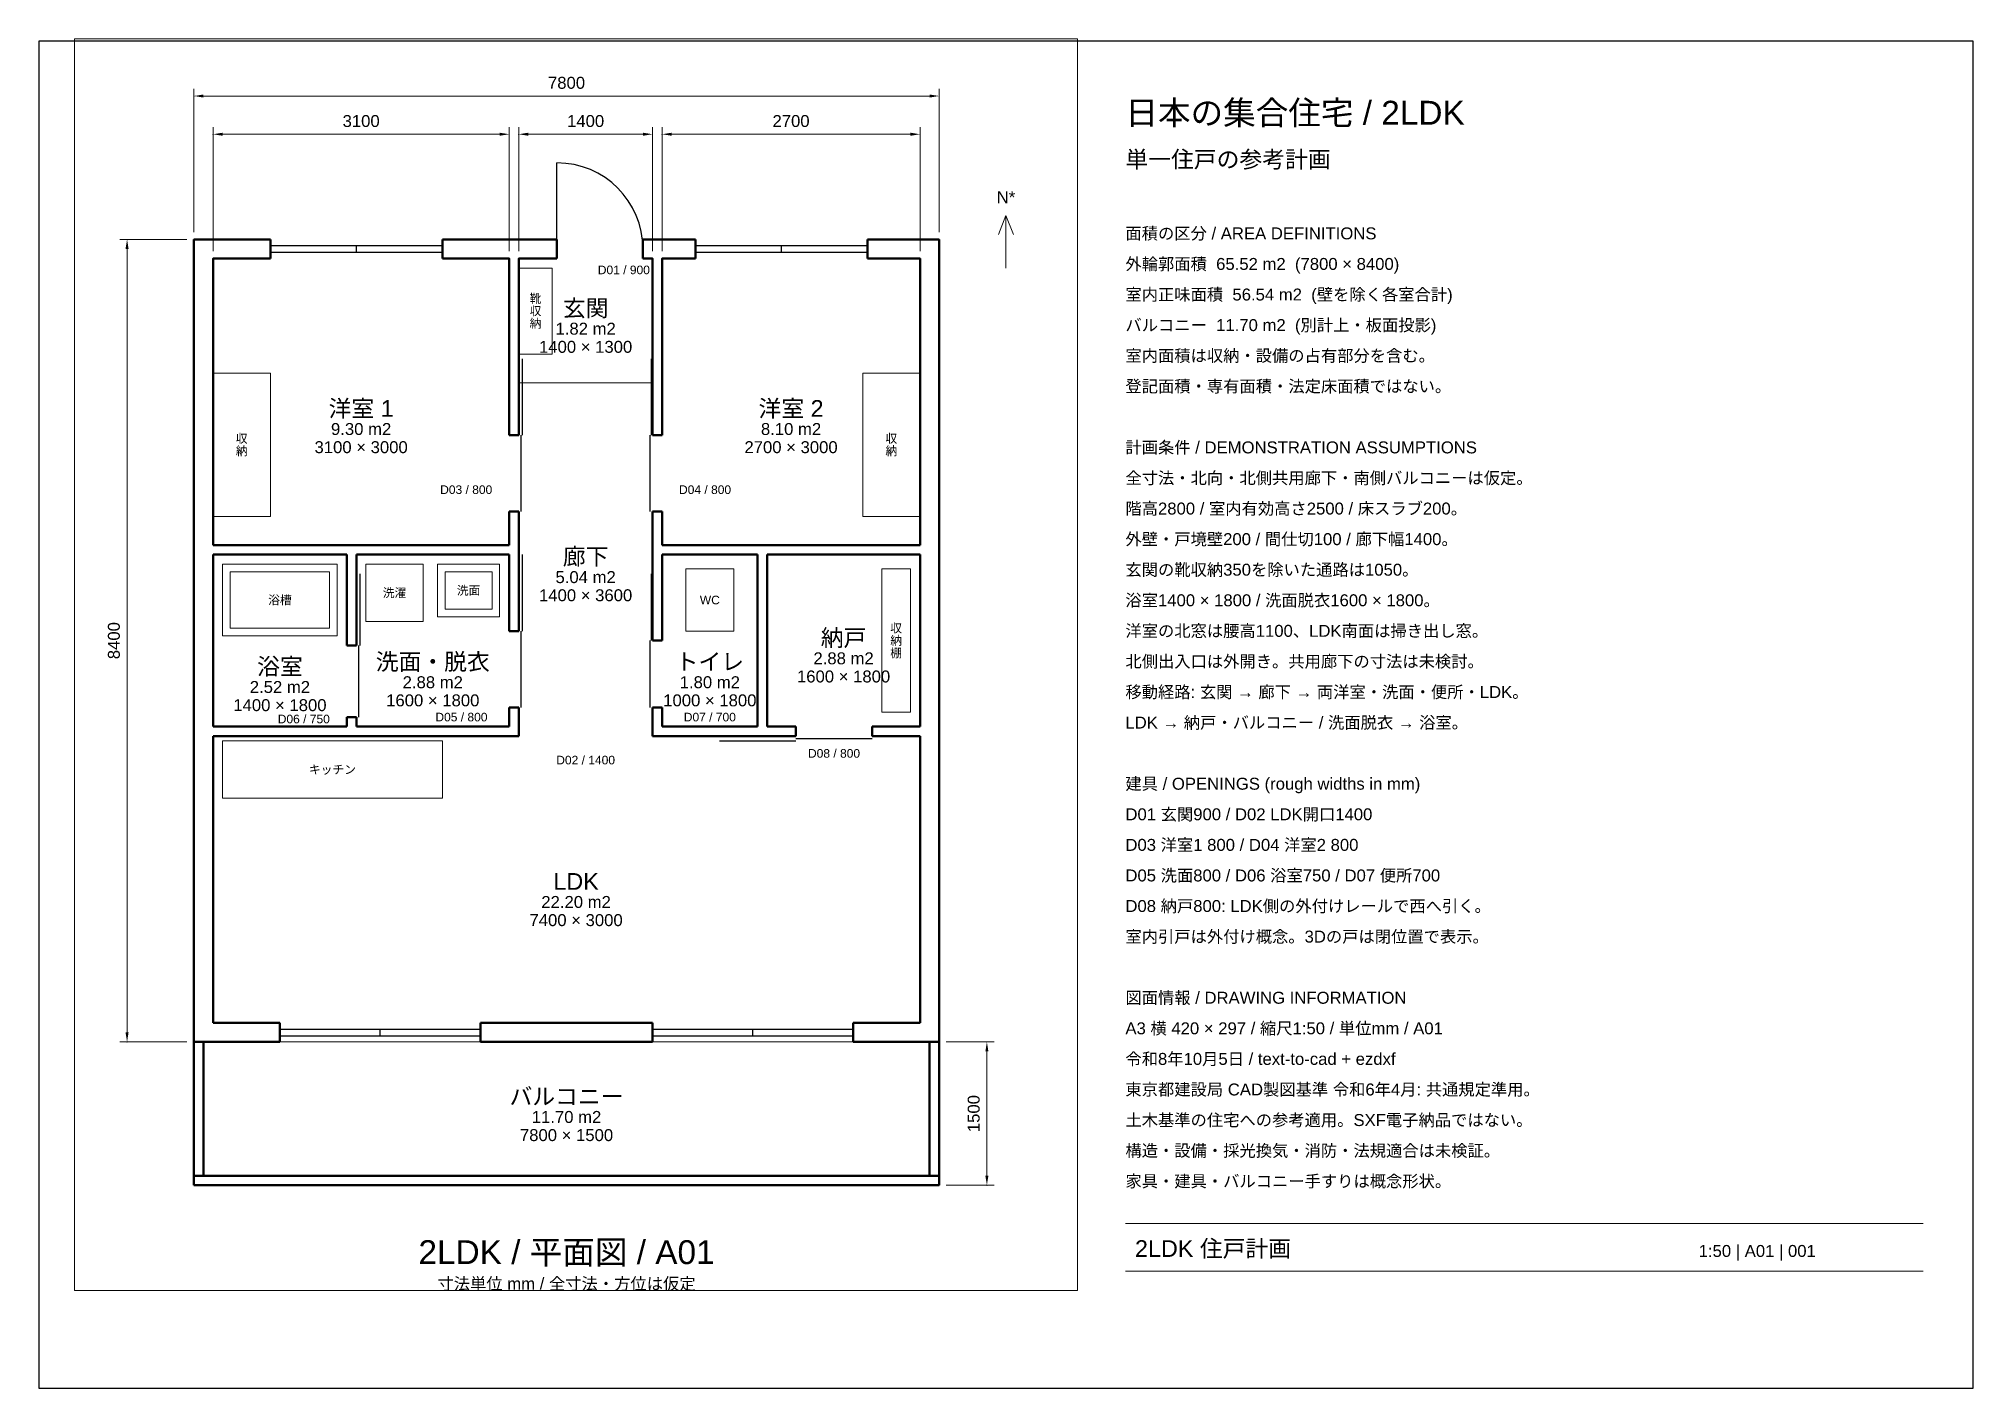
# Paper-space layout 'JP_A3_APARTMENT_1_50' of a CAD drawing. Header units: millimetres. Extents: x 8 to 412, y 8 to 290.
# The model-space entities are those that its viewports show. They can reach past a viewport. Long polylines and large blocks are cut down to what shows.
import ezdxf
from ezdxf.enums import TextEntityAlignment as Align

# ---------------------------------------------------------------- set-up
doc = ezdxf.new("R2010")
doc.units = ezdxf.units.MM
for name, color, linetype, lineweight in [('D-BMK-NORT', 7, 'Continuous', 13), ('D-BYP-FIXT', 7, 'Continuous', 13), ('D-STR-DIM', 7, 'Continuous', 13), ('D-STR-DOOR', 7, 'Continuous', 25), ('D-STR-TXT', 7, 'Continuous', 13), ('D-STR-WALL', 7, 'Continuous', 50), ('D-STR-WIND', 7, 'Continuous', 25)]:
    doc.layers.add(name, color=color, linetype=linetype, lineweight=lineweight)
doc.styles.add('HOUSE_UNICODE', font='Arial Unicode.ttf')
doc.styles.add('OpenSansCondensed-Light', font='OpenSansCondensed-Light.ttf')
doc.dimstyles.new('EZDXF', dxfattribs={"dimtxt": 0.25, "dimasz": 0.175, "dimexe": 0.375, "dimexo": 0.125, "dimgap": 0.1, "dimtad": 1, "dimlfac": 100, "dimzin": 12, "dimdsep": 46, "dimtxsty": 'OpenSansCondensed-Light', "dimblk": 'ARCHTICK', "dimcen": 2.5, "dimazin": 3, "dimtfac": 0.5, "dimtmove": 2, "dimatfit": 3})

# ---------------------------------------------------------------- blocks, each defined once
blk = doc.blocks.new('_CLOSEDFILLED')
at = {"color": 0, "linetype": 'BYBLOCK'}
blk.add_solid([(-1, 0.16), (0, 0), (-1, -0.16)], dxfattribs=at)
blk = doc.blocks.new('*D1')
at = {"layer": 'D-STR-DIM', "color": 7, "lineweight": 13}
for p, q in [((0, 8475), (0, 9975)), ((7800, 8475), (7800, 9975)), ((100, 9900), (7700, 9900))]:
    blk.add_line(p, q, dxfattribs=at)
at = {"layer": 'D-STR-DIM'}
for p in [(0, 9900), (0, 8400), (7800, 8400)]:
    blk.add_point(p, dxfattribs=at)
at = {"layer": 'D-STR-DIM', "color": 7, "xscale": 100, "yscale": 100, "rotation": 180}
blk.add_blockref('_CLOSEDFILLED', (0, 9900), dxfattribs=at)
at = {"layer": 'D-STR-DIM', "color": 7, "xscale": 100, "yscale": 100}
blk.add_blockref('_CLOSEDFILLED', (7800, 9900), dxfattribs=at)
at = {"layer": 'D-STR-DIM', "color": 7, "insert": (3900, 10037.5), "char_height": 125, "attachment_point": 5, "style": 'HOUSE_UNICODE'}
blk.add_mtext('7800', dxfattribs=at)
blk = doc.blocks.new('*D2')
at = {"layer": 'D-STR-DIM', "color": 7, "lineweight": 13}
for p, q in [((-75, 8400), (-775, 8400)), ((-700, 100), (-700, 8300)), ((-75, 0), (-775, 0))]:
    blk.add_line(p, q, dxfattribs=at)
at = {"layer": 'D-STR-DIM'}
for p in [(0, 8400), (-700, 0), (0, 0)]:
    blk.add_point(p, dxfattribs=at)
at = {"layer": 'D-STR-DIM', "color": 7, "xscale": 100, "yscale": 100}
for p, rotation in [((-700, 8400), 90), ((-700, 0), 270)]:
    blk.add_blockref('_CLOSEDFILLED', p, dxfattribs=dict(at, rotation=rotation))
at = {"layer": 'D-STR-DIM', "color": 7, "insert": (-837.5, 4200), "char_height": 125, "attachment_point": 5, "rotation": 90, "style": 'HOUSE_UNICODE'}
blk.add_mtext('8400', dxfattribs=at)
blk = doc.blocks.new('*D3')
at = {"layer": 'D-STR-DIM', "color": 7, "lineweight": 13}
for p, q in [((7875, 0), (8375, 0)), ((8300, -1400), (8300, -100)), ((7875, -1500), (8375, -1500))]:
    blk.add_line(p, q, dxfattribs=at)
at = {"layer": 'D-STR-DIM'}
for p in [(7800, 0), (7800, -1500), (8300, -1500)]:
    blk.add_point(p, dxfattribs=at)
at = {"layer": 'D-STR-DIM', "color": 7, "xscale": 100, "yscale": 100}
for p, rotation in [((8300, 0), 90), ((8300, -1500), 270)]:
    blk.add_blockref('_CLOSEDFILLED', p, dxfattribs=dict(at, rotation=rotation))
at = {"layer": 'D-STR-DIM', "color": 7, "insert": (8162.5, -750), "char_height": 125, "attachment_point": 5, "rotation": 90, "style": 'HOUSE_UNICODE'}
blk.add_mtext('1500', dxfattribs=at)
blk = doc.blocks.new('*D4')
at = {"layer": 'D-STR-DIM', "color": 7, "lineweight": 13}
for p, q in [((200, 8275), (200, 9575)), ((3300, 8275), (3300, 9575)), ((300, 9500), (3200, 9500))]:
    blk.add_line(p, q, dxfattribs=at)
at = {"layer": 'D-STR-DIM'}
for p in [(200, 9500), (200, 8200), (3300, 8200)]:
    blk.add_point(p, dxfattribs=at)
at = {"layer": 'D-STR-DIM', "color": 7, "xscale": 100, "yscale": 100, "rotation": 180}
blk.add_blockref('_CLOSEDFILLED', (200, 9500), dxfattribs=at)
at = {"layer": 'D-STR-DIM', "color": 7, "xscale": 100, "yscale": 100}
blk.add_blockref('_CLOSEDFILLED', (3300, 9500), dxfattribs=at)
at = {"layer": 'D-STR-DIM', "color": 7, "insert": (1750, 9637.5), "char_height": 125, "attachment_point": 5, "style": 'HOUSE_UNICODE'}
blk.add_mtext('3100', dxfattribs=at)
blk = doc.blocks.new('*D5')
at = {"layer": 'D-STR-DIM', "color": 7, "lineweight": 13}
for p, q in [((3400, 8275), (3400, 9575)), ((4800, 8275), (4800, 9575)), ((3500, 9500), (4700, 9500))]:
    blk.add_line(p, q, dxfattribs=at)
at = {"layer": 'D-STR-DIM'}
for p in [(3400, 9500), (3400, 8200), (4800, 8200)]:
    blk.add_point(p, dxfattribs=at)
at = {"layer": 'D-STR-DIM', "color": 7, "xscale": 100, "yscale": 100, "rotation": 180}
blk.add_blockref('_CLOSEDFILLED', (3400, 9500), dxfattribs=at)
at = {"layer": 'D-STR-DIM', "color": 7, "xscale": 100, "yscale": 100}
blk.add_blockref('_CLOSEDFILLED', (4800, 9500), dxfattribs=at)
at = {"layer": 'D-STR-DIM', "color": 7, "insert": (4100, 9637.5), "char_height": 125, "attachment_point": 5, "style": 'HOUSE_UNICODE'}
blk.add_mtext('1400', dxfattribs=at)
blk = doc.blocks.new('*D6')
at = {"layer": 'D-STR-DIM', "color": 7, "lineweight": 13}
for p, q in [((4900, 8275), (4900, 9575)), ((7600, 8275), (7600, 9575)), ((5000, 9500), (7500, 9500))]:
    blk.add_line(p, q, dxfattribs=at)
at = {"layer": 'D-STR-DIM'}
for p in [(4900, 9500), (4900, 8200), (7600, 8200)]:
    blk.add_point(p, dxfattribs=at)
at = {"layer": 'D-STR-DIM', "color": 7, "xscale": 100, "yscale": 100, "rotation": 180}
blk.add_blockref('_CLOSEDFILLED', (4900, 9500), dxfattribs=at)
at = {"layer": 'D-STR-DIM', "color": 7, "xscale": 100, "yscale": 100}
blk.add_blockref('_CLOSEDFILLED', (7600, 9500), dxfattribs=at)
at = {"layer": 'D-STR-DIM', "color": 7, "insert": (6250, 9637.5), "char_height": 125, "attachment_point": 5, "style": 'HOUSE_UNICODE'}
blk.add_mtext('2700', dxfattribs=at)

msp = doc.modelspace()

# ---------------------------------------------------------------- linework, layer by layer
at = {"layer": 'D-BMK-NORT'}
for p, q in [((8500, 8650), (8420, 8450)), ((8500, 8100), (8500, 8650)), ((8500, 8650), (8580, 8450))]:
    msp.add_line(p, q, dxfattribs=at)
at = {"layer": 'D-BYP-FIXT'}
msp.add_line((3400, 6900), (4800, 6900), dxfattribs=at)
for points in [[(3400, 7200), (3750, 7200), (3750, 8100), (3400, 8100)], [(200, 5500), (800, 5500), (800, 7000), (200, 7000)], [(7000, 5500), (7600, 5500), (7600, 7000), (7000, 7000)], [(300, 4250), (1500, 4250), (1500, 5000), (300, 5000)], [(380, 4330), (1420, 4330), (1420, 4920), (380, 4920)], [(1800, 4400), (2400, 4400), (2400, 5000), (1800, 5000)], [(2550, 4450), (3200, 4450), (3200, 5000), (2550, 5000)], [(2630, 4530), (3120, 4530), (3120, 4920), (2630, 4920)], [(5150, 4300), (5650, 4300), (5650, 4950), (5150, 4950)], [(7200, 3450), (7500, 3450), (7500, 4950), (7200, 4950)], [(300, 2550), (2600, 2550), (2600, 3150), (300, 3150)], [(0, -1500), (7800, -1500), (7800, 0), (0, 0)]]:
    msp.add_lwpolyline(points, close=True, dxfattribs=at)
at = {"layer": 'D-STR-DOOR'}
for p, q in [((3800, 8300), (3800, 9200)), ((3440, 6350), (3440, 7150)), ((4790, 6350), (4790, 7150)), ((3425, 5550), (3425, 6350)), ((4775, 5550), (4775, 6350)), ((3440, 4300), (3440, 5100)), ((1740, 4150), (1740, 4900)), ((4790, 4200), (4790, 4900)), ((3425, 3500), (3425, 4300)), ((1725, 3400), (1725, 4150)), ((4775, 3500), (4775, 4200)), ((5500, 3150), (6300, 3150)), ((6300, 3175), (7100, 3175))]:
    msp.add_line(p, q, dxfattribs=at)
msp.add_arc((3800, 8300), 900, 0, 90, dxfattribs=at)
at = {"layer": 'D-STR-WALL'}
for p, q in [((0, 0), (0, 8400)), ((0, 8400), (800, 8400)), ((800, 8400), (800, 8200)), ((2600, 8200), (2600, 8400)), ((2600, 8400), (3800, 8400)), ((3800, 8400), (3800, 8200)), ((4700, 8200), (4700, 8400)), ((4700, 8400), (5250, 8400)), ((5250, 8400), (5250, 8200)), ((7050, 8200), (7050, 8400)), ((7050, 8400), (7800, 8400)), ((7800, 8400), (7800, 0)), ((800, 8200), (200, 8200)), ((200, 8200), (200, 5200)), ((3300, 8200), (2600, 8200)), ((3300, 6350), (3300, 8200)), ((3800, 8200), (3400, 8200)), ((3400, 8200), (3400, 6350)), ((4800, 8200), (4700, 8200)), ((4800, 6350), (4800, 8200)), ((5250, 8200), (4900, 8200)), ((4900, 8200), (4900, 6350)), ((7600, 8200), (7050, 8200)), ((7600, 5200), (7600, 8200)), ((3400, 6350), (3300, 6350)), ((4900, 6350), (4800, 6350)), ((3300, 5200), (3300, 5550)), ((3300, 5550), (3400, 5550)), ((3400, 5550), (3400, 4300)), ((4800, 4200), (4800, 5550)), ((4800, 5550), (4900, 5550)), ((4900, 5550), (4900, 5200)), ((200, 5200), (3300, 5200)), ((1600, 5100), (200, 5100)), ((200, 5100), (200, 3300)), ((1600, 4150), (1600, 5100)), ((3300, 5100), (1700, 5100)), ((1700, 5100), (1700, 4150)), ((3300, 4300), (3300, 5100)), ((4900, 5200), (7600, 5200)), ((5900, 5100), (4900, 5100)), ((4900, 5100), (4900, 4200)), ((5900, 3300), (5900, 5100)), ((7600, 5100), (6000, 5100)), ((6000, 5100), (6000, 3300)), ((7600, 3300), (7600, 5100)), ((3400, 4300), (3300, 4300)), ((1700, 4150), (1600, 4150)), ((4900, 4200), (4800, 4200)), ((3300, 3300), (3300, 3500)), ((3300, 3500), (3400, 3500)), ((3400, 3500), (3400, 3301)), ((4800, 3301), (4800, 3500)), ((4800, 3500), (4900, 3500)), ((4900, 3500), (4900, 3300)), ((200, 3300), (1600, 3300)), ((1600, 3300), (1600, 3400)), ((1600, 3400), (1700, 3400)), ((1700, 3400), (1700, 3300)), ((1700, 3300), (3300, 3300)), ((3400, 3301), (3400, 3300)), ((3400, 3300), (3400, 3200)), ((4800, 3300), (4800, 3301)), ((4800, 3200), (4800, 3300)), ((4900, 3300), (5900, 3300)), ((6000, 3300), (6300, 3300)), ((6300, 3300), (6300, 3200)), ((7100, 3200), (7100, 3300)), ((7100, 3300), (7600, 3300)), ((3400, 3200), (200, 3200)), ((200, 3200), (200, 200)), ((6300, 3200), (4800, 3200)), ((7600, 3200), (7100, 3200)), ((7600, 200), (7600, 3200)), ((100, 0), (0, 0)), ((0, 0), (0, -1400)), ((900, 0), (0, 0)), ((100, -1400), (100, 0)), ((200, 200), (900, 200)), ((900, 200), (900, 0)), ((3000, 0), (3000, 200)), ((3000, 200), (4800, 200)), ((4800, 0), (3000, 0)), ((4800, 200), (4800, 0)), ((6900, 0), (6900, 200)), ((6900, 200), (7600, 200)), ((7800, 0), (6900, 0)), ((7800, 0), (7700, 0)), ((7700, 0), (7700, -1400)), ((7800, -1400), (7800, 0)), ((7800, -1400), (0, -1400)), ((0, -1400), (0, -1500)), ((0, -1400), (100, -1400)), ((7700, -1400), (7800, -1400)), ((7800, -1500), (7800, -1400)), ((0, -1500), (7800, -1500))]:
    msp.add_line(p, q, dxfattribs=at)
at = {"layer": 'D-STR-WIND'}
for p, q in [((800, 8335), (2600, 8335)), ((1700, 8265), (1700, 8335)), ((5250, 8335), (7050, 8335)), ((6150, 8265), (6150, 8335)), ((800, 8265), (2600, 8265)), ((5250, 8265), (7050, 8265)), ((900, 135), (3000, 135)), ((900, 65), (3000, 65)), ((1950, 65), (1950, 135)), ((4800, 135), (6900, 135)), ((4800, 65), (6900, 65)), ((5850, 65), (5850, 135))]:
    msp.add_line(p, q, dxfattribs=at)

# ---------------------------------------------------------------- texts
at = {"layer": 'D-STR-TXT', "style": 'HOUSE_UNICODE'}
for s, height, p in [('N*', 125, (8500, 8840)), ('D01 / 900', 90, (4500, 8080)), ('収', 90, (3575, 7650)), ('靴', 90, (3575, 7780)), ('玄関', 175, (4100, 7680)), ('納', 90, (3575, 7520)), ('1.82 m2', 125, (4100, 7465)), ('1400 × 1300', 125, (4100, 7275)), ('洋室 1', 175, (1750, 6630)), ('洋室 2', 175, (6250, 6630)), ('収', 90, (500, 6315)), ('3100 × 3000', 125, (1750, 6225)), ('9.30 m2', 125, (1750, 6415)), ('2700 × 3000', 125, (6250, 6225)), ('8.10 m2', 125, (6250, 6415)), ('収', 90, (7300, 6315)), ('納', 90, (500, 6185)), ('納', 90, (7300, 6185)), ('D03 / 800', 90, (2850, 5780)), ('D04 / 800', 90, (5350, 5780)), ('廊下', 175, (4100, 5080)), ('5.04 m2', 125, (4100, 4865)), ('浴槽', 90, (900, 4625)), ('洗濯', 90, (2100, 4700)), ('洗面', 90, (2875, 4725)), ('1400 × 3600', 125, (4100, 4675)), ('WC', 90, (5400, 4625)), ('納戸', 175, (6800, 4230)), ('納', 90, (7350, 4200)), ('収', 90, (7350, 4330)), ('洗面・脱衣', 175, (2500, 3980)), ('トイレ', 175, (5400, 3980)), ('2.88 m2', 125, (6800, 4015)), ('棚', 90, (7350, 4070)), ('浴室', 175, (900, 3930)), ('1600 × 1800', 125, (6800, 3825)), ('2.52 m2', 125, (900, 3715)), ('2.88 m2', 125, (2500, 3765)), ('1.80 m2', 125, (5400, 3765)), ('1400 × 1800', 125, (900, 3525)), ('1600 × 1800', 125, (2500, 3575)), ('D05 / 800', 90, (2800, 3400)), ('1000 × 1800', 125, (5400, 3575)), ('D07 / 700', 90, (5400, 3400)), ('D06 / 750', 90, (1150, 3380)), ('D08 / 800', 90, (6700, 3020)), ('キッチン', 90, (1450, 2850)), ('D02 / 1400', 90, (4100, 2950)), ('LDK', 175, (4000, 1680)), ('22.20 m2', 125, (4000, 1465)), ('7400 × 3000', 125, (4000, 1275)), ('バルコニー', 175, (3900, -570)), ('11.70 m2', 125, (3900, -785)), ('7800 × 1500', 125, (3900, -975)), ('2LDK / 平面図 / A01', 250, (3900, -2200)), ('寸法単位 mm / 全寸法・方位は仮定', 125, (3900, -2530))]:
    msp.add_text(s, height=height, dxfattribs=at).set_placement(p, align=Align.MIDDLE_CENTER)

# ---------------------------------------------------------------- dimensions: what is measured, and where the dimension line sits
at = {"layer": 'D-STR-DIM'}
for base, p1, p2, picture, middle in [((0, 9900), (0, 8400), (7800, 8400), '*D1', (3900, 10037.5)), ((200, 9500), (200, 8200), (3300, 8200), '*D4', (1750, 9637.5)), ((3400, 9500), (3400, 8200), (4800, 8200), '*D5', (4100, 9637.5)), ((4900, 9500), (4900, 8200), (7600, 8200), '*D6', (6250, 9637.5))]:
    dim = msp.add_linear_dim(base=base, p1=p1, p2=p2, dimstyle='EZDXF', override={"dimtxt": 125, "dimasz": 100, "dimexe": 75, "dimexo": 75, "dimgap": 75, "dimtad": 1, "dimdec": 0, "dimlfac": 1, "dimlunit": 2, "dimtxsty": 'HOUSE_UNICODE', "dimclrd": 7, "dimclre": 7, "dimclrt": 7, "dimlwd": 13, "dimlwe": 13}, dxfattribs=at)
    dim.commit()
    dim.dimension.update_dxf_attribs({"geometry": picture, "text_midpoint": middle})
for base, p1, p2, picture, middle in [((-700, 0), (0, 0), (0, 8400), '*D2', (-837.5, 4200)), ((8300, -1500), (7800, -1500), (7800, 0), '*D3', (8162.5, -750))]:
    dim = msp.add_linear_dim(base=base, p1=p1, p2=p2, angle=90, dimstyle='EZDXF', override={"dimtxt": 125, "dimasz": 100, "dimexe": 75, "dimexo": 75, "dimgap": 75, "dimtad": 1, "dimdec": 0, "dimlfac": 1, "dimlunit": 2, "dimtxsty": 'HOUSE_UNICODE', "dimclrd": 7, "dimclre": 7, "dimclrt": 7, "dimlwd": 13, "dimlwe": 13}, dxfattribs=at)
    dim.commit()
    dim.dimension.update_dxf_attribs({"geometry": picture, "text_midpoint": middle})

psp = doc.layouts.new('JP_A3_APARTMENT_1_50')

# ---------------------------------------------------------------- linework, layer by layer
at = {"color": 7, "lineweight": 13}
for p, q in [((235, 42), (402, 42)), ((235, 32), (402, 32))]:
    psp.add_line(p, q, dxfattribs=at)
at = {"color": 7, "lineweight": 25}
psp.add_lwpolyline([(7.5, 7.5), (412.5, 7.5), (412.5, 289.5), (7.5, 289.5)], close=True, dxfattribs=at)

# ---------------------------------------------------------------- texts
at = {"color": 7, "lineweight": 13, "style": 'HOUSE_UNICODE'}
for s, height, p in [('日本の集合住宅 / 2LDK', 5, (235, 272)), ('単一住戸の参考計画', 3.5, (235, 263)), ('面積の区分 / AREA DEFINITIONS', 2.5, (235, 248)), ('外輪郭面積  65.52 m2  (7800 × 8400)', 2.5, (235, 241.6)), ('室内正味面積  56.54 m2  (壁を除く各室合計)', 2.5, (235, 235.2)), ('バルコニー  11.70 m2  (別計上・板面投影)', 2.5, (235, 228.8)), ('室内面積は収納・設備の占有部分を含む。', 2.5, (235, 222.4)), ('登記面積・専有面積・法定床面積ではない。', 2.5, (235, 216)), ('計画条件 / DEMONSTRATION ASSUMPTIONS', 2.5, (235, 203.2)), ('全寸法・北向・北側共用廊下・南側バルコニーは仮定。', 2.5, (235, 196.8)), ('階高2800 / 室内有効高さ2500 / 床スラブ200。', 2.5, (235, 190.4)), ('外壁・戸境壁200 / 間仕切100 / 廊下幅1400。', 2.5, (235, 184)), ('玄関の靴収納350を除いた通路は1050。', 2.5, (235, 177.6)), ('浴室1400 × 1800 / 洗面脱衣1600 × 1800。', 2.5, (235, 171.2)), ('洋室の北窓は腰高1100、LDK南面は掃き出し窓。', 2.5, (235, 164.8)), ('北側出入口は外開き。共用廊下の寸法は未検討。', 2.5, (235, 158.4)), ('移動経路: 玄関 → 廊下 → 両洋室・洗面・便所・LDK。', 2.5, (235, 152)), ('LDK → 納戸・バルコニー / 洗面脱衣 → 浴室。', 2.5, (235, 145.6)), ('建具 / OPENINGS (rough widths in mm)', 2.5, (235, 132.8)), ('D01 玄関900 / D02 LDK開口1400', 2.5, (235, 126.4)), ('D03 洋室1 800 / D04 洋室2 800', 2.5, (235, 120)), ('D05 洗面800 / D06 浴室750 / D07 便所700', 2.5, (235, 113.6)), ('D08 納戸800: LDK側の外付けレールで西へ引く。', 2.5, (235, 107.2)), ('室内引戸は外付け概念。3Dの戸は閉位置で表示。', 2.5, (235, 100.8)), ('図面情報 / DRAWING INFORMATION', 2.5, (235, 88)), ('A3 横 420 × 297 / 縮尺1:50 / 単位mm / A01', 2.5, (235, 81.6)), ('令和8年10月5日 / text-to-cad + ezdxf', 2.5, (235, 75.2)), ('東京都建設局 CAD製図基準 令和6年4月: 共通規定準用。', 2.5, (235, 68.8)), ('土木基準の住宅への参考適用。SXF電子納品ではない。', 2.5, (235, 62.4)), ('構造・設備・採光換気・消防・法規適合は未検証。', 2.5, (235, 56)), ('家具・建具・バルコニー手すりは概念形状。', 2.5, (235, 49.6)), ('2LDK 住戸計画', 3.5, (237, 35)), ('1:50 | A01 | 001', 2.5, (355, 35))]:
    psp.add_text(s, height=height, dxfattribs=at).set_placement(p)

# ---------------------------------------------------------------- viewports
at = {"layer": 'VIEWPORTS'}
psp.add_viewport(center=(120, 159), size=(210, 262), view_center_point=(4000, 3950), view_height=13100, dxfattribs=at)

doc.saveas('drawing.dxf')
